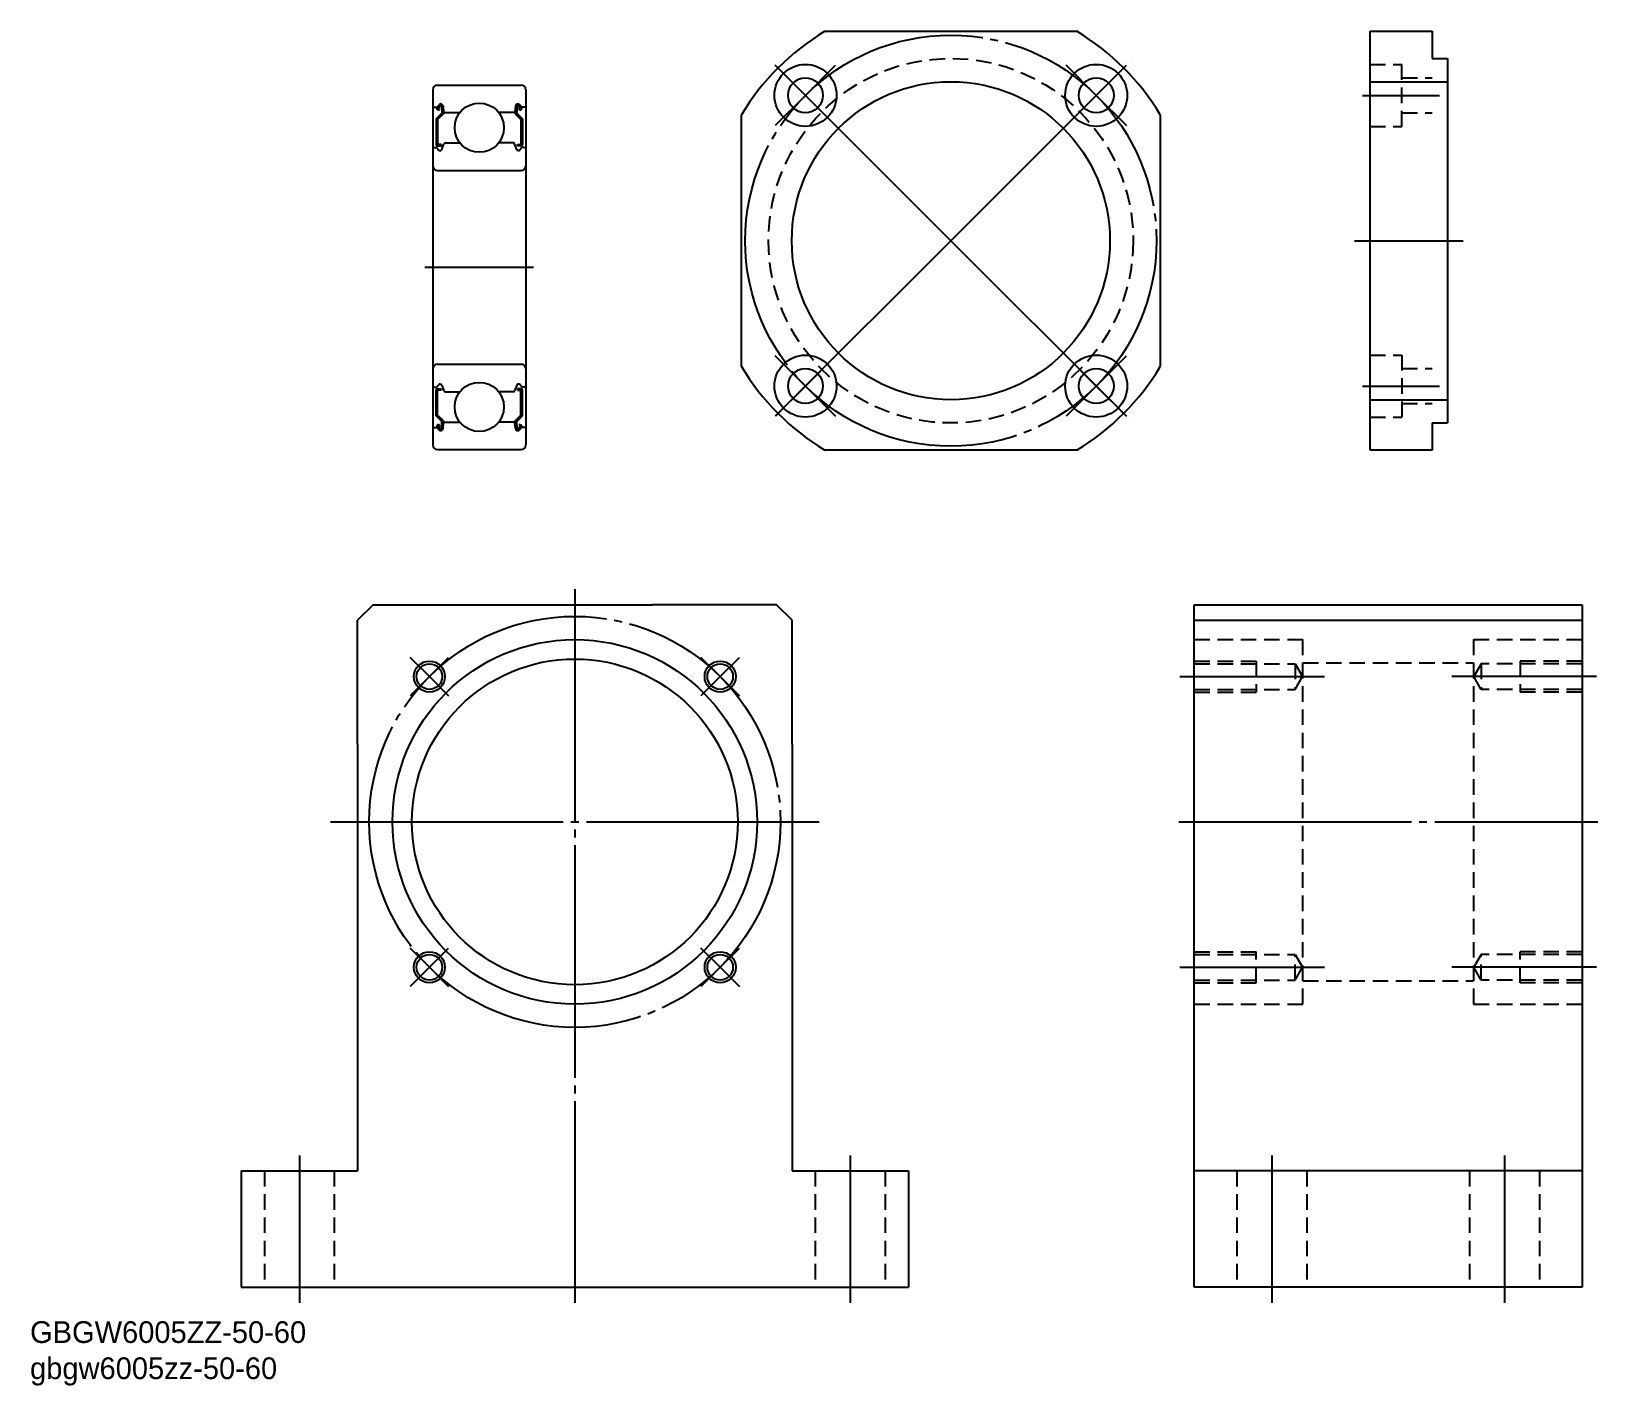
# Model space of a CAD drawing. Extents: x -155 to 47, y -45 to 129.
import ezdxf

# ---------------------------------------------------------------- set-up
doc = ezdxf.new("R2010")
doc.units = 0
doc.linetypes.add('CENTER', pattern=[33, 30, -1, 1, -1])
doc.linetypes.add('DASHED', pattern=[3, 2, -1])
doc.layers.get('0').update_dxf_attribs({"linetype": 'CONTINUOUS'})
doc.layers.add('CENTER', color=7, linetype='CONTINUOUS')

# ---------------------------------------------------------------- blocks, each defined once
blk = doc.blocks.new('*U2')
at = {"linetype": 'CONTINUOUS'}
for s, p in [('GBGW6005ZZ-50-60', (-155.28, -39.65)), ('gbgw6005zz-50-60', (-155.28, -44.31))]:
    blk.add_text(s, height=2.8, dxfattribs=at).set_placement(p)

msp = doc.modelspace()

# ---------------------------------------------------------------- linework, layer by layer
at = {"color": 7, "linetype": 'CONTINUOUS'}
for p, q in [((-52.82, 129.46), (-20.37, 129.46)), ((17.43, 75.46), (17.43, 129.46)), ((17.43, 129.46), (25.43, 129.46)), ((25.43, 129.46), (25.43, 125.96)), ((25.43, 125.96), (27.43, 125.96)), ((27.43, 125.96), (27.43, 78.96)), ((17.43, 122.96), (27.43, 122.96)), ((-63.6, 86.23), (-63.6, 118.68)), ((-9.6, 118.68), (-9.6, 86.23)), ((17.43, 81.96), (27.43, 81.96)), ((25.43, 78.96), (27.43, 78.96)), ((25.43, 78.96), (25.43, 75.46)), ((-20.37, 75.46), (-52.82, 75.46)), ((25.43, 75.46), (17.43, 75.46)), ((-111.07, 55.53), (-113.07, 53.53)), ((-111.07, 55.53), (-95.07, 55.53)), ((-95.07, 55.53), (-75.07, 55.53)), ((-59.07, 55.53), (-75.07, 55.53)), ((-57.07, 53.53), (-59.07, 55.53)), ((-5.23, -32.47), (-5.23, 55.53)), ((-5.23, -32.47), (-5.23, 55.53)), ((-5.23, 55.53), (44.77, 55.53)), ((44.77, 55.53), (44.77, -32.47)), ((-113.07, 37.53), (-113.07, 53.53)), ((-57.07, 37.53), (-57.07, 53.53)), ((-5.23, 53.53), (44.77, 53.53)), ((-113.07, 37.53), (-113.07, -17.47)), ((-57.07, 37.53), (-57.07, -17.47)), ((-128.07, -17.47), (-113.07, -17.47)), ((-128.07, -17.47), (-128.07, -32.47)), ((-57.07, -17.47), (-42.07, -17.47)), ((-42.07, -17.47), (-42.07, -32.47)), ((44.77, -17.47), (-5.23, -17.47)), ((-128.07, -32.47), (-42.07, -32.47)), ((44.77, -32.47), (-5.23, -32.47))]:
    msp.add_line(p, q, dxfattribs=at)
at = {"color": 3, "linetype": 'DASHED'}
for p, q in [((17.43, 125.2), (21.53, 125.2)), ((21.53, 117.2), (21.53, 125.2)), ((21.53, 123.45), (25.43, 123.45)), ((17.43, 117.2), (21.53, 117.2)), ((21.53, 118.95), (25.43, 118.95)), ((17.43, 87.72), (21.53, 87.72)), ((21.53, 87.72), (21.53, 79.72)), ((21.53, 85.97), (25.43, 85.97)), ((21.53, 81.47), (25.43, 81.47)), ((17.43, 79.72), (21.53, 79.72)), ((-5.23, 51.03), (8.77, 51.03)), ((8.77, 4.03), (8.77, 51.03)), ((30.77, 51.03), (44.77, 51.03)), ((30.77, 51.03), (30.77, 4.03)), ((-5.23, 48.27), (2.77, 48.27)), ((-5.23, 47.92), (7.77, 47.92)), ((2.77, 48.27), (2.77, 44.27)), ((7.77, 47.92), (7.77, 44.62)), ((7.77, 47.92), (8.72, 46.27)), ((8.77, 48.03), (30.77, 48.03)), ((31.77, 47.92), (30.82, 46.27)), ((31.77, 47.92), (31.77, 44.62)), ((44.77, 47.92), (31.77, 47.92)), ((36.77, 48.27), (36.77, 44.27)), ((44.77, 48.27), (36.77, 48.27)), ((-5.23, 44.62), (7.77, 44.62)), ((7.77, 44.62), (8.72, 46.27)), ((31.77, 44.62), (30.82, 46.27)), ((44.77, 44.62), (31.77, 44.62)), ((-5.23, 44.27), (2.77, 44.27)), ((44.77, 44.27), (36.77, 44.27)), ((-5.23, 10.79), (2.77, 10.79)), ((-5.23, 10.44), (7.77, 10.44)), ((2.77, 6.79), (2.77, 10.79)), ((7.77, 7.14), (7.77, 10.44)), ((7.77, 10.44), (8.72, 8.79)), ((31.77, 10.44), (30.82, 8.79)), ((31.77, 7.14), (31.77, 10.44)), ((44.77, 10.44), (31.77, 10.44)), ((36.77, 6.79), (36.77, 10.79)), ((44.77, 10.79), (36.77, 10.79)), ((7.77, 7.14), (8.72, 8.79)), ((31.77, 7.14), (30.82, 8.79)), ((-5.23, 7.14), (7.77, 7.14)), ((-5.23, 6.79), (2.77, 6.79)), ((8.77, 7.03), (30.77, 7.03)), ((44.77, 7.14), (31.77, 7.14)), ((44.77, 6.79), (36.77, 6.79)), ((-5.23, 4.03), (8.77, 4.03)), ((30.77, 4.03), (44.77, 4.03)), ((-125.07, -17.47), (-125.07, -32.47)), ((-116.07, -17.47), (-116.07, -32.47)), ((-54.07, -17.47), (-54.07, -32.47)), ((-45.07, -17.47), (-45.07, -32.47)), ((0.27, -17.47), (0.27, -32.47)), ((9.27, -17.47), (9.27, -32.47)), ((30.27, -17.47), (30.27, -32.47)), ((39.27, -17.47), (39.27, -32.47))]:
    msp.add_line(p, q, dxfattribs=at)
for p, q in [((-103.38, 121.93), (-103.38, 76.13)), ((-102.78, 122.53), (-91.98, 122.53)), ((-91.38, 121.93), (-91.38, 76.13)), ((-103.28, 119.68), (-102.82, 119.68)), ((-102.82, 119.68), (-102.57, 119.98)), ((-102.64, 119.27), (-102.8, 119.4)), ((-102.67, 119.55), (-102.42, 119.85)), ((-102.51, 119.43), (-102.67, 119.55)), ((-102.64, 119.27), (-102.51, 119.43)), ((-102.24, 119.79), (-102.2, 118.92)), ((-102.04, 119.81), (-101.98, 119.07)), ((-102, 119.3), (-102, 118.83)), ((-92.72, 119.81), (-92.78, 119.07)), ((-92.76, 119.3), (-92.76, 118.83)), ((-92.52, 119.79), (-92.56, 118.92)), ((-92.09, 119.55), (-92.34, 119.85)), ((-92.25, 119.43), (-92.09, 119.55)), ((-92.12, 119.27), (-92.25, 119.43)), ((-91.94, 119.68), (-92.19, 119.98)), ((-92.12, 119.27), (-91.97, 119.4)), ((-91.48, 119.68), (-91.94, 119.68)), ((-102.2, 118.92), (-102.95, 118.17)), ((-102.95, 118.17), (-102.95, 114.88)), ((-102, 118.83), (-102.75, 118.08)), ((-102.75, 118.08), (-102.75, 114.88)), ((-101.88, 118.98), (-99.89, 118.98)), ((-92.88, 118.98), (-94.87, 118.98)), ((-92.76, 118.83), (-92.01, 118.08)), ((-92.56, 118.92), (-91.81, 118.17)), ((-92.01, 118.08), (-92.01, 114.88)), ((-91.81, 118.17), (-91.81, 114.88)), ((-101.74, 115.08), (-99.89, 115.08)), ((-93.02, 115.08), (-94.87, 115.08)), ((-103.18, 114.48), (-102.88, 114.48)), ((-102.88, 114.48), (-102.6, 114.15)), ((-102.3, 114.88), (-102.75, 114.88)), ((-102.75, 114.68), (-102.3, 114.68)), ((-102.45, 114.08), (-102.39, 114.08)), ((-102.3, 114.68), (-102.3, 114.88)), ((-102.2, 114.21), (-101.93, 114.95)), ((-92.56, 114.21), (-92.83, 114.95)), ((-92.46, 114.68), (-92.46, 114.88)), ((-92.46, 114.88), (-92.01, 114.88)), ((-92.01, 114.68), (-92.46, 114.68)), ((-92.31, 114.08), (-92.37, 114.08)), ((-91.88, 114.48), (-92.16, 114.15)), ((-91.58, 114.48), (-91.88, 114.48)), ((-102.78, 111.53), (-91.98, 111.53)), ((-102.78, 86.53), (-91.98, 86.53)), ((-103.18, 83.58), (-102.88, 83.58)), ((-102.95, 79.9), (-102.95, 83.18)), ((-102.88, 83.58), (-102.6, 83.91)), ((-102.75, 83.38), (-102.3, 83.38)), ((-102.75, 79.98), (-102.75, 83.18)), ((-102.3, 83.18), (-102.75, 83.18)), ((-102.45, 83.98), (-102.39, 83.98)), ((-102.3, 83.38), (-102.3, 83.18)), ((-102.2, 83.85), (-101.93, 83.11)), ((-101.74, 82.98), (-99.89, 82.98)), ((-93.02, 82.98), (-94.87, 82.98)), ((-92.56, 83.85), (-92.83, 83.11)), ((-92.46, 83.38), (-92.46, 83.18)), ((-92.01, 83.38), (-92.46, 83.38)), ((-92.46, 83.18), (-92.01, 83.18)), ((-92.31, 83.98), (-92.37, 83.98)), ((-91.88, 83.58), (-92.16, 83.91)), ((-92.01, 79.98), (-92.01, 83.18)), ((-91.58, 83.58), (-91.88, 83.58)), ((-91.81, 79.9), (-91.81, 83.18)), ((-102.2, 79.15), (-102.95, 79.9)), ((-102.64, 78.79), (-102.8, 78.66)), ((-102, 79.23), (-102.75, 79.98)), ((-102.64, 78.79), (-102.51, 78.64)), ((-102.24, 78.27), (-102.2, 79.15)), ((-102.04, 78.25), (-101.98, 78.99)), ((-102, 78.76), (-102, 79.23)), ((-101.88, 79.08), (-99.89, 79.08)), ((-92.88, 79.08), (-94.87, 79.08)), ((-92.72, 78.25), (-92.78, 78.99)), ((-92.76, 79.23), (-92.01, 79.98)), ((-92.76, 78.76), (-92.76, 79.23)), ((-92.56, 79.15), (-91.81, 79.9)), ((-92.52, 78.27), (-92.56, 79.15)), ((-92.12, 78.79), (-92.25, 78.64)), ((-92.12, 78.79), (-91.97, 78.66)), ((-103.28, 78.38), (-102.82, 78.38)), ((-102.82, 78.38), (-102.57, 78.09)), ((-102.51, 78.64), (-102.67, 78.51)), ((-102.67, 78.51), (-102.42, 78.21)), ((-92.09, 78.51), (-92.34, 78.21)), ((-92.25, 78.64), (-92.09, 78.51)), ((-91.94, 78.38), (-92.19, 78.09)), ((-91.48, 78.38), (-91.94, 78.38)), ((-102.78, 75.53), (-91.98, 75.53)), ((-99.88, 75.53), (-99.88, 75.53)), ((-97.38, 75.53), (-97.38, 75.53))]:
    msp.add_line(p, q)
msp.add_circle((-36.6, 102.46), 23.5, dxfattribs=at)
at = {"color": 7, "linetype": 'CONTINUOUS'}
for centre, radius in [((-55.34, 121.2), 4), ((-17.86, 121.2), 4), ((-55.34, 121.2), 2.25), ((-17.86, 121.2), 2.25), ((-36.6, 102.46), 20.5), ((-55.34, 83.72), 4), ((-17.86, 83.72), 4), ((-55.34, 83.72), 2.25), ((-17.86, 83.72), 2.25), ((-85.07, 27.53), 23.5), ((-85.07, 27.53), 21), ((-103.81, 46.27), 1.65), ((-66.33, 46.27), 1.65), ((-103.81, 8.79), 1.65), ((-66.33, 8.79), 1.65)]:
    msp.add_circle(centre, radius, dxfattribs=at)
for centre in [(-97.38, 117.03), (-97.38, 81.03)]:
    msp.add_circle(centre, 3.17)
at = {"color": 3, "linetype": 'CONTINUOUS'}
for centre in [(-103.81, 46.27), (-66.33, 46.27), (-103.81, 8.79), (-66.33, 8.79)]:
    msp.add_circle(centre, 2, dxfattribs=at)
at = {"color": 7, "linetype": 'CONTINUOUS'}
for start, end in [(121.0027, 148.9973), (31.0027, 58.9973), (211.0027, 238.9973), (301.0027, 328.9973)]:
    msp.add_arc((-36.6, 102.46), 31.5, start, end, dxfattribs=at)
for centre, radius, start, end in [((-102.78, 121.93), 0.6, 90, 180), ((-91.98, 121.93), 0.6, 0, 90), ((-103.28, 119.78), 0.1, 180, 270), ((-102.67, 119.55), 0.2, 140.0012, 230.0863), ((-102.34, 119.79), 0.3, 4.9967, 140.0012), ((-102.34, 119.79), 0.1, 2.8198, 140.0023), ((-92.42, 119.79), 0.3, 39.9988, 175.0033), ((-92.42, 119.79), 0.1, 39.9977, 177.1802), ((-92.09, 119.55), 0.2, 309.9137, 39.9988), ((-91.48, 119.78), 0.1, 270, 0), ((-101.88, 119.08), 0.1, 184.9967, 270), ((-92.88, 119.08), 0.1, 270, 355.0033), ((-101.74, 114.88), 0.2, 90, 159.9921), ((-93.02, 114.88), 0.2, 20.0079, 90), ((-103.18, 114.28), 0.2, 90, 180), ((-102.75, 114.88), 0.2, 180, 270), ((-102.45, 114.28), 0.2, 219.9945, 270), ((-102.39, 114.28), 0.2, 270, 339.9921), ((-92.37, 114.28), 0.2, 200.0079, 270), ((-92.31, 114.28), 0.2, 270, 320.0055), ((-92.01, 114.88), 0.2, 270, 0), ((-91.58, 114.28), 0.2, 0, 90), ((-102.78, 112.13), 0.6, 180, 270), ((-91.98, 112.13), 0.6, 270, 0), ((-102.78, 85.93), 0.6, 90, 180), ((-91.98, 85.93), 0.6, 0, 90), ((-103.18, 83.78), 0.2, 180, 270), ((-102.75, 83.18), 0.2, 90, 180), ((-102.45, 83.78), 0.2, 90, 140.0055), ((-102.39, 83.78), 0.2, 20.0079, 90), ((-101.74, 83.18), 0.2, 200.0079, 270), ((-93.02, 83.18), 0.2, 270, 339.9921), ((-92.37, 83.78), 0.2, 90, 159.9921), ((-92.31, 83.78), 0.2, 39.9945, 90), ((-92.01, 83.18), 0.2, 0, 90), ((-91.58, 83.78), 0.2, 270, 0), ((-101.88, 78.98), 0.1, 90, 175.0033), ((-92.88, 78.98), 0.1, 4.9967, 90), ((-103.28, 78.28), 0.1, 90, 180), ((-102.67, 78.51), 0.2, 129.9137, 219.9988), ((-102.34, 78.28), 0.3, 219.9988, 355.0033), ((-102.34, 78.28), 0.1, 219.9977, 357.1802), ((-92.42, 78.28), 0.3, 184.9967, 320.0012), ((-92.42, 78.28), 0.1, 182.8198, 320.0023), ((-92.09, 78.51), 0.2, 320.0012, 50.0863), ((-91.48, 78.28), 0.1, 0, 90), ((-102.78, 76.13), 0.6, 180, 270), ((-91.98, 76.13), 0.6, 270, 0)]:
    msp.add_arc(centre, radius, start, end)
at = {"layer": 'CENTER', "color": 1, "linetype": 'CENTER'}
for p, q in [((-36.6, 102.46), (-59.93, 125.79)), ((-36.6, 102.46), (-13.26, 125.79)), ((-55.34, 121.2), (-59.23, 125.09)), ((-55.34, 121.2), (-51.45, 125.09)), ((-17.86, 121.2), (-21.75, 125.09)), ((-17.86, 121.2), (-13.97, 125.09)), ((-55.34, 121.2), (-59.23, 117.31)), ((-55.34, 121.2), (-51.45, 117.31)), ((-17.86, 121.2), (-21.75, 117.31)), ((-17.86, 121.2), (-13.97, 117.31)), ((16.47, 121.2), (26.4, 121.2)), ((-36.6, 102.46), (-59.93, 79.12)), ((-36.6, 102.46), (-13.26, 79.12)), ((15.43, 102.46), (29.43, 102.46)), ((-104.38, 99.03), (-90.38, 99.03)), ((-55.34, 83.72), (-59.23, 87.61)), ((-55.34, 83.72), (-51.45, 87.61)), ((-17.86, 83.72), (-21.75, 87.61)), ((-17.86, 83.72), (-13.97, 87.61)), ((-55.34, 83.72), (-59.23, 79.83)), ((-55.34, 83.72), (-51.45, 79.83)), ((-17.86, 83.72), (-21.75, 79.83)), ((-17.86, 83.72), (-13.97, 79.83)), ((16.47, 83.72), (26.4, 83.72)), ((-85.07, 57.53), (-85.07, -34.47)), ((-103.81, 46.27), (-106.28, 48.74)), ((-103.81, 46.27), (-101.34, 48.74)), ((-66.33, 46.27), (-68.81, 48.74)), ((-66.33, 46.27), (-63.86, 48.74)), ((-103.81, 46.27), (-106.28, 43.79)), ((-103.81, 46.27), (-101.34, 43.79)), ((-66.33, 46.27), (-68.81, 43.79)), ((-66.33, 46.27), (-63.86, 43.79)), ((-7.09, 46.27), (11.56, 46.27)), ((46.63, 46.27), (27.98, 46.27)), ((-116.57, 27.53), (-53.57, 27.53)), ((-7.23, 27.53), (46.77, 27.53)), ((-103.81, 8.79), (-106.28, 11.27)), ((-103.81, 8.79), (-101.34, 11.27)), ((-66.33, 8.79), (-68.81, 11.27)), ((-66.33, 8.79), (-63.86, 11.27)), ((-103.81, 8.79), (-106.28, 6.32)), ((-103.81, 8.79), (-101.34, 6.32)), ((-66.33, 8.79), (-68.81, 6.32)), ((-66.33, 8.79), (-63.86, 6.32)), ((-7.09, 8.79), (11.56, 8.79)), ((46.63, 8.79), (27.98, 8.79)), ((-120.57, -15.47), (-120.57, -34.47)), ((-49.57, -15.47), (-49.57, -34.47)), ((4.77, -15.47), (4.77, -34.47)), ((34.77, -15.47), (34.77, -34.47))]:
    msp.add_line(p, q, dxfattribs=at)
for centre in [(-36.6, 102.46), (-85.07, 27.53)]:
    msp.add_circle(centre, 26.5, dxfattribs=at)

# ---------------------------------------------------------------- block references
at = {"linetype": 'CONTINUOUS'}
msp.add_blockref('*U2', (0, 0), dxfattribs=at)

doc.saveas('drawing.dxf')
